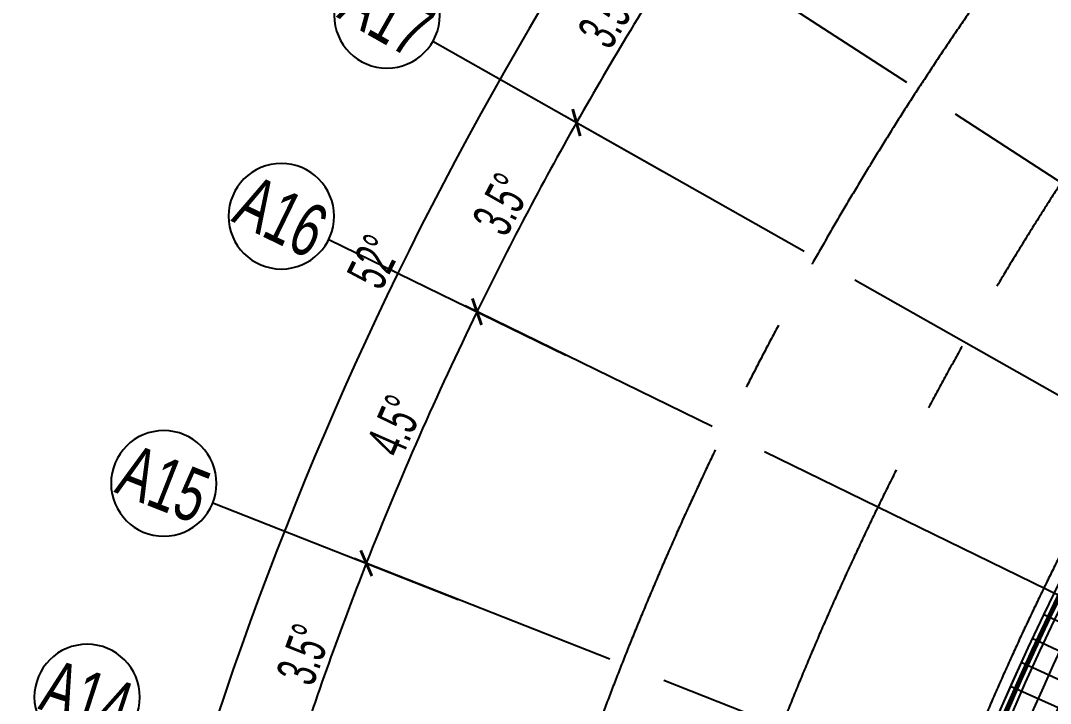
# Model space of a CAD drawing. Extents: x 36903891 to 38126251, y 2073392 to 2924740.
# Drawn here: x 36947406 to 36994246, y 2338570 to 2369613 of the extents above; entities that cross this region are included whole.
import ezdxf
from ezdxf.enums import TextEntityAlignment as Align
from ezdxf.xclip import XClip

# ---------------------------------------------------------------- set-up
doc = ezdxf.new("R2010")
doc.units = 0
doc.header["$LTSCALE"] = 1000
doc.header["$XCLIPFRAME"] = 0
for name, pattern in [('CENTER', [2, 1.25, -0.25, 0.25, -0.25]), ('CENTER2', [28.575, 19.05, -3.175, 3.175, -3.175]), ('HIDDEN', [0.375, 0.25, -0.125])]:
    doc.linetypes.add(name, pattern=pattern)
doc.layers.get('0').update_dxf_attribs({"color": 8})
doc.layers.get('Defpoints').update_dxf_attribs({"color": 8})
for name, color, linetype in [('#幕墙线-平面', 8, 'Continuous'), ('#标注', 8, 'Continuous'), ('#虚线', 8, 'HIDDEN'), ('#轴线', 8, 'CENTER2'), ('A-AL-E', 8, 'Continuous'), ('A-FLOR', 8, 'Continuous'), ('A-GRID', 8, 'CENTER'), ('A-STRS-HRAL', 8, 'Continuous'), ('DIM', 8, 'Continuous')]:
    doc.layers.add(name, color=color, linetype=linetype)
doc.styles.add('#文字', font='jrs.shx', dxfattribs={"width": 0.7, "bigfont": 'hztxt.shx'})
doc.styles.add('JHZX', font='jrs.shx', dxfattribs={"width": 0.6, "bigfont": 'jhz.shx'})
doc.dimstyles.new('JZBZ-600', dxfattribs={"dimscale": 600, "dimtxt": 3, "dimasz": 1.5, "dimexe": 1, "dimexo": 1, "dimgap": 0.5, "dimtad": 1, "dimdec": 0, "dimdsep": 46, "dimtxsty": 'JHZX', "dimblk1": 'ARCHTICK', "dimblk2": 'ARCHTICK', "dimsah": 1, "dimcen": 0, "dimclrd": 1, "dimclre": 1, "dimclrt": 2, "dimadec": 1, "dimazin": 2, "dimtfac": 1, "dimtdec": 0, "dimtix": 1, "dimtmove": 0, "dimatfit": 3, "dimfxl": 1, "dimtolj": 1, "dimlwd": -1, "dimlwe": -1, "dimarcsym": 1})

# ---------------------------------------------------------------- blocks, each defined once
blk = doc.blocks.new('_ARCHTICK')
at = {"color": 0, "linetype": 'ByBlock', "const_width": 0.15}
blk.add_lwpolyline([(-0.5, -0.5), (0.5, 0.5)], dxfattribs=at)
blk = doc.blocks.new('*D118')
at = {"layer": '#标注', "transparency": 16777216}
for p, q in [((36662274, 3006213), (36652226, 3013649)), ((36657149, 2998826), (36646666, 3005635))]:
    blk.add_line(p, q, dxfattribs=at)
blk.add_arc((36780593, 2918654), 159093, 143.49769, 146.99776, dxfattribs=at)
at = {"layer": 'Defpoints', "color": 0, "transparency": 16777216}
for p in [(36650808, 3010668), (36662756, 3005856), (36657652, 2998499), (36780593, 2918654)]:
    blk.add_point(p, dxfattribs=at)
at = {"layer": '#标注', "transparency": 16777216, "xscale": 900, "yscale": 900, "zscale": 900}
for p, rotation in [((36652708, 3013292), 53.49769231379393), ((36647169, 3005308), 236.9977638093975)]:
    blk.add_blockref('_ARCHTICK', p, dxfattribs=dict(at, rotation=rotation))
at = {"layer": '#标注', "transparency": 16777216, "insert": (36648892, 3010026), "char_height": 1800, "attachment_point": 5, "rotation": 55.2477, "style": 'JHZX'}
blk.add_mtext('\\A1;3.5°', dxfattribs=at)
blk = doc.blocks.new('*D61')
at = {"layer": '#标注', "transparency": 16777216}
for p, q in [((36657149, 2998826), (36646666, 3005635)), ((36652485, 2991140), (36641606, 2997296))]:
    blk.add_line(p, q, dxfattribs=at)
blk.add_arc((36780593, 2918654), 159093, 146.99776, 150.49784, dxfattribs=at)
at = {"layer": 'Defpoints', "color": 0, "transparency": 16777216}
for p in [(36645432, 3002573), (36657652, 2998499), (36653007, 2990845), (36780593, 2918654)]:
    blk.add_point(p, dxfattribs=at)
at = {"layer": '#标注', "transparency": 16777216, "xscale": 900, "yscale": 900, "zscale": 900}
for p, rotation in [((36647169, 3005308), 56.9977638094329), ((36642128, 2997001), 240.4978436474767)]:
    blk.add_blockref('_ARCHTICK', p, dxfattribs=dict(at, rotation=rotation))
at = {"layer": '#标注', "transparency": 16777216, "insert": (36643559, 3001815), "char_height": 1800, "attachment_point": 5, "rotation": 58.7478, "style": 'JHZX'}
blk.add_mtext('\\A1;3.5°', dxfattribs=at)
blk = doc.blocks.new('*D62')
at = {"layer": '#标注', "transparency": 16777216}
for p, q in [((36652485, 2991140), (36641606, 2997296)), ((36648298, 2983184), (36637064, 2988664))]:
    blk.add_line(p, q, dxfattribs=at)
blk.add_arc((36780593, 2918654), 159093, 150.49784, 153.99793, dxfattribs=at)
at = {"layer": 'Defpoints', "color": 0, "transparency": 16777216}
for p in [(36640561, 2994165), (36653007, 2990845), (36648838, 2982921), (36780593, 2918654)]:
    blk.add_point(p, dxfattribs=at)
at = {"layer": '#标注', "transparency": 16777216, "xscale": 900, "yscale": 900, "zscale": 900}
for p, rotation in [((36642128, 2997001), 60.49784364744236), ((36637603, 2988401), 243.9979315301258)]:
    blk.add_blockref('_ARCHTICK', p, dxfattribs=dict(at, rotation=rotation))
at = {"layer": '#标注', "transparency": 16777216, "insert": (36638738, 2993294), "char_height": 1800, "attachment_point": 5, "rotation": 62.2479, "style": 'JHZX'}
blk.add_mtext('\\A1;3.5°', dxfattribs=at)
blk = doc.blocks.new('*D63')
at = {"layer": '#标注', "transparency": 16777216}
for p, q in [((36648298, 2983184), (36637064, 2988664)), ((36643643, 2972605), (36632013, 2977187))]:
    blk.add_line(p, q, dxfattribs=at)
blk.add_arc((36780593, 2918654), 159093, 153.99793, 158.49806, dxfattribs=at)
at = {"layer": 'Defpoints', "color": 0, "transparency": 16777216}
for p in [(36635826, 2984634), (36648838, 2982921), (36644201, 2972385), (36780593, 2918654)]:
    blk.add_point(p, dxfattribs=at)
at = {"layer": '#标注', "transparency": 16777216, "xscale": 900, "yscale": 900, "zscale": 900}
for p, rotation in [((36637603, 2988401), 63.99793153010445), ((36632571, 2976967), 248.4980558119389)]:
    blk.add_blockref('_ARCHTICK', p, dxfattribs=dict(at, rotation=rotation))
at = {"layer": '#标注', "transparency": 16777216, "insert": (36633877, 2983217), "char_height": 1800, "attachment_point": 5, "rotation": 66.248, "style": 'JHZX'}
blk.add_mtext('\\A1;4.5°', dxfattribs=at)
blk = doc.blocks.new('*D64')
at = {"layer": '#标注', "transparency": 16777216}
for p, q in [((36643643, 2972605), (36632013, 2977187)), ((36640605, 2964144), (36628717, 2968007))]:
    blk.add_line(p, q, dxfattribs=at)
blk.add_arc((36780593, 2918654), 159093, 158.49806, 161.99816, dxfattribs=at)
at = {"layer": 'Defpoints', "color": 0, "transparency": 16777216}
for p in [(36631415, 2973941), (36644201, 2972385), (36641176, 2963958), (36780593, 2918654)]:
    blk.add_point(p, dxfattribs=at)
at = {"layer": '#标注', "transparency": 16777216, "xscale": 900, "yscale": 900, "zscale": 900}
for p, rotation in [((36632571, 2976967), 68.49805581196368), ((36629287, 2967822), 251.9981608052542)]:
    blk.add_blockref('_ARCHTICK', p, dxfattribs=dict(at, rotation=rotation))
at = {"layer": '#标注', "transparency": 16777216, "insert": (36629730, 2972825), "char_height": 1800, "attachment_point": 5, "rotation": 70.2481, "style": 'JHZX'}
blk.add_mtext('\\A1;3.5°', dxfattribs=at)
blk = doc.blocks.new('*D195')
at = {"layer": '#标注', "transparency": 16777216}
for p, q in [((36689976, 3034648), (36679819, 3047651)), ((36633399, 2918657), (36616899, 2918658))]:
    blk.add_line(p, q, dxfattribs=at)
blk.add_arc((36780593, 2918654), 163093, 127.99748, 179.99871, dxfattribs=at)
at = {"layer": 'Defpoints', "color": 0, "transparency": 16777216}
for p in [(36690346, 3034175), (36646456, 3011427), (36633999, 2918657), (36780593, 2918654)]:
    blk.add_point(p, dxfattribs=at)
at = {"layer": '#标注', "transparency": 16777216, "xscale": 900, "yscale": 900, "zscale": 900}
for p, rotation in [((36680188, 3047178), 37.99748212022364), ((36617499, 2918658), 269.9987065688374)]:
    blk.add_blockref('_ARCHTICK', p, dxfattribs=dict(at, rotation=rotation))
at = {"layer": '#标注', "transparency": 16777216, "insert": (36632929, 2990681), "char_height": 1800, "attachment_point": 5, "rotation": 63.9981, "style": 'JHZX'}
blk.add_mtext('\\A1;52°', dxfattribs=at)
blk = doc.blocks.new('*U49')
blk.add_line((20, 0), (0, 0))
blk.add_circle((24, 0), 4)
at = {"style": 'JHZX', "width": 0.75}
blk.add_attdef('AXES', text='', height=4, dxfattribs=at).set_placement((24, 0), align=Align.MIDDLE_CENTER)
blk = doc.blocks.new('DOTE-11')
at = {"layer": '#虚线', "ltscale": 20}
blk.add_arc((36780599, 2918657), 117100, 127.09412, 208, dxfattribs=at)
at = {"layer": '#轴线'}
for p, q in [((36675345, 2987009), (36657649, 2998501)), ((36671369, 2980456), (36653004, 2990846)), ((36667800, 2973673), (36648835, 2982922)), ((36663831, 2964653), (36644199, 2972386))]:
    blk.add_line(p, q, dxfattribs=at)
for radius, end in [(146600, 183.99981), (138800, 210.18842), (130400, 210.32938), (127950, 210.37401)]:
    blk.add_arc((36780599, 2918657), radius, 324.5, end, dxfattribs=at)
blk = doc.blocks.new('A$C80b62fe7')
at = {"layer": '#幕墙线-平面'}
for points in [[(-1880, 317592), (6689, 302445, -0.411969), (6351, 301208, 0.208557), (-55297, 217895, -0.411975), (-56381, 217211), (-73371, 220978)], [(-2107, 317464), (6463, 302317, -0.411969), (6222, 301433, 0.208557), (-55550, 217954, -0.411975), (-56324, 217464), (-73315, 221231)]]:
    blk.add_lwpolyline(points, format="xyb", dxfattribs=at)
for radius, start, end in [(128529, 333.50225, 195.7758), (127529, 333.53985, 195.7884)]:
    blk.add_arc((71052, 188867), radius, start, end, dxfattribs=at)
blk = doc.blocks.new('DASWQE')
at = {"layer": '#幕墙线-平面', "ltscale": 10}
for points in [[(-117219, 55980), (-113835, 54364)], [(-117731, 54894), (-114332, 53310)], [(-118233, 53804), (-114820, 52251)], [(-118725, 52710), (-115298, 51188)]]:
    blk.add_lwpolyline(points, dxfattribs=at)
at = {"layer": 'DIM', "ltscale": 10}
blk.add_blockref('A$C80b62fe7', (-71047, -188863), dxfattribs=at)
blk = doc.blocks.new('CXVFG')
at = {"layer": 'A-AL-E'}
for points in [[(39221393, 2118520.2), (39229962.7, 2103372.9, -0.4119686), (39229647.1, 2102217.8, 0.2085568), (39167970.4, 2018866.5, -0.411975), (39166958, 2018227), (39149967.2, 2021994)], [(39221218.9, 2118421.7), (39229788.6, 2103274.4, -0.4119686), (39229547.3, 2102391.1, 0.2085568), (39167775.5, 2018911.3, -0.411975), (39167001.3, 2018422.3), (39150010.4, 2022189.3)]]:
    blk.add_lwpolyline(points, format="xyb", dxfattribs=at)
at = {"layer": 'A-STRS-HRAL'}
blk.add_lwpolyline([(39224834.9, 2098890.7, 0.1968207), (39168311.5, 2018788.2, -0.2921177), (39167389.9, 2017882.8, -0.0004314), (39167438.5, 2018101.9, 0.2670598), (39168116.6, 2018833, -0.1968208), (39224727.4, 2099059.3)], format="xyb", close=True, dxfattribs=at)
blk = doc.blocks.new('ZW-5001')
at = {"layer": '#标注'}
ref = blk.add_blockref('*U49', (36650942.5, 3002857.1), dxfattribs=dict(at, xscale=-600, yscale=599.9999999999997, rotation=326.9979524369274))
ref.add_attrib('AXES', 'A18', dxfattribs={"layer": '0', "height": 2400, "rotation": 326.99795, "style": '#文字', "width": 0.7}).set_placement((36638865.9, 3010700.3), align=Align.MIDDLE_CENTER)
ref = blk.add_blockref('*U49', (36646044.1, 2994784.8), dxfattribs=dict(at, xscale=-600, yscale=599.9999999999997, rotation=330.4979334103721))
ref.add_attrib('AXES', 'A17', dxfattribs={"layer": '0', "height": 2400, "rotation": 330.49793, "style": '#文字', "width": 0.7}).set_placement((36633511.2, 3001876.1), align=Align.MIDDLE_CENTER)
ref = blk.add_blockref('*U49', (36641647.6, 2986428.5), dxfattribs=dict(at, xscale=-600.0000000000001, yscale=599.9999999999997, rotation=333.9979143838167))
ref.add_attrib('AXES', 'A16', dxfattribs={"layer": '0', "height": 2400, "rotation": 333.99791, "style": '#文字', "width": 0.7}).set_placement((36628705.2, 2992741.5), align=Align.MIDDLE_CENTER)
ref = blk.add_blockref('*U49', (36636756.9, 2975317.8), dxfattribs=dict(at, xscale=-599.9999999999999, yscale=599.9999999999997, rotation=338.498878127322))
ref.add_attrib('AXES', 'A15', dxfattribs={"layer": '0', "height": 2400, "rotation": 338.49888, "style": '#文字', "width": 0.7}).set_placement((36623359, 2980595.6), align=Align.MIDDLE_CENTER)
ref = blk.add_blockref('*U49', (36633566.2, 2966430.8), dxfattribs=dict(at, xscale=-600, yscale=599.9999999999999, rotation=341.9988484363125))
ref.add_attrib('AXES', 'A14', dxfattribs={"layer": '0', "height": 2400, "rotation": 341.99885, "style": '#文字', "width": 0.7}).set_placement((36619871, 2970881), align=Align.MIDDLE_CENTER)
for base, p1, p2, picture, middle in [((36646455.8, 3011426.8), (36690345.9, 3034175.3), (36633999.3, 2918657.4), '*D195', (36632929.2, 2990680.5)), ((36650807.8, 3010668.2), (36662756.1, 3005856), (36657652.2, 2998499.4), '*D118', (36648891.7, 3010026.1)), ((36645432.4, 3002573.2), (36657652.2, 2998499.4), (36653007, 2990845), '*D61', (36643559.1, 3001815.3)), ((36640561.3, 2994165.1), (36653007, 2990845), (36648837.7, 2982921.2), '*D62', (36638737.8, 2993294.3)), ((36635826.2, 2984634.2), (36648837.7, 2982921.2), (36644201.4, 2972385.4), '*D63', (36633876.6, 2983216.9)), ((36631414.7, 2973941.1), (36644201.4, 2972385.4), (36641175.5, 2963958.5), '*D64', (36629730.2, 2972824.9))]:
    dim = blk.add_angular_dim_3p(base=base, center=(36780592.7, 2918654.1), p1=p1, p2=p2, dimstyle='JZBZ-600', override={"dimclrd": 256, "dimclre": 256, "dimclrt": 256}, dxfattribs=at)
    dim.commit()
    dim.dimension.update_dxf_attribs({"geometry": picture, "text_midpoint": middle})
blk = doc.blocks.new('FDGFH')
at = {"layer": 'A-FLOR'}
blk.add_blockref('ZW-5001', (-36780599, -2918657), dxfattribs=at)
at = {"layer": 'A-GRID'}
blk.add_blockref('DOTE-11', (-36780599, -2918657), dxfattribs=at)
blk = doc.blocks.new('JUTEWR')
at = {"layer": 'A-STRS-HRAL'}
blk.add_blockref('DASWQE', (36747505, 2929437), dxfattribs=at)
at = {"layer": 'DIM'}
for name, p in [('FDGFH', (36747510, 2929431)), ('CXVFG', (-2546868, 939616))]:
    blk.add_blockref(name, p, dxfattribs=at)

msp = doc.modelspace()

# ---------------------------------------------------------------- block references
at = {"layer": 'DIM'}
ref = msp.add_blockref('JUTEWR', (363648.3, -642797.5), dxfattribs=at)
XClip(ref).set_block_clipping_path([(36540243.0880557299, 2702892.0700622862), (36938694.1744792983, 3117037.741362222)])

doc.saveas('drawing.dxf')
